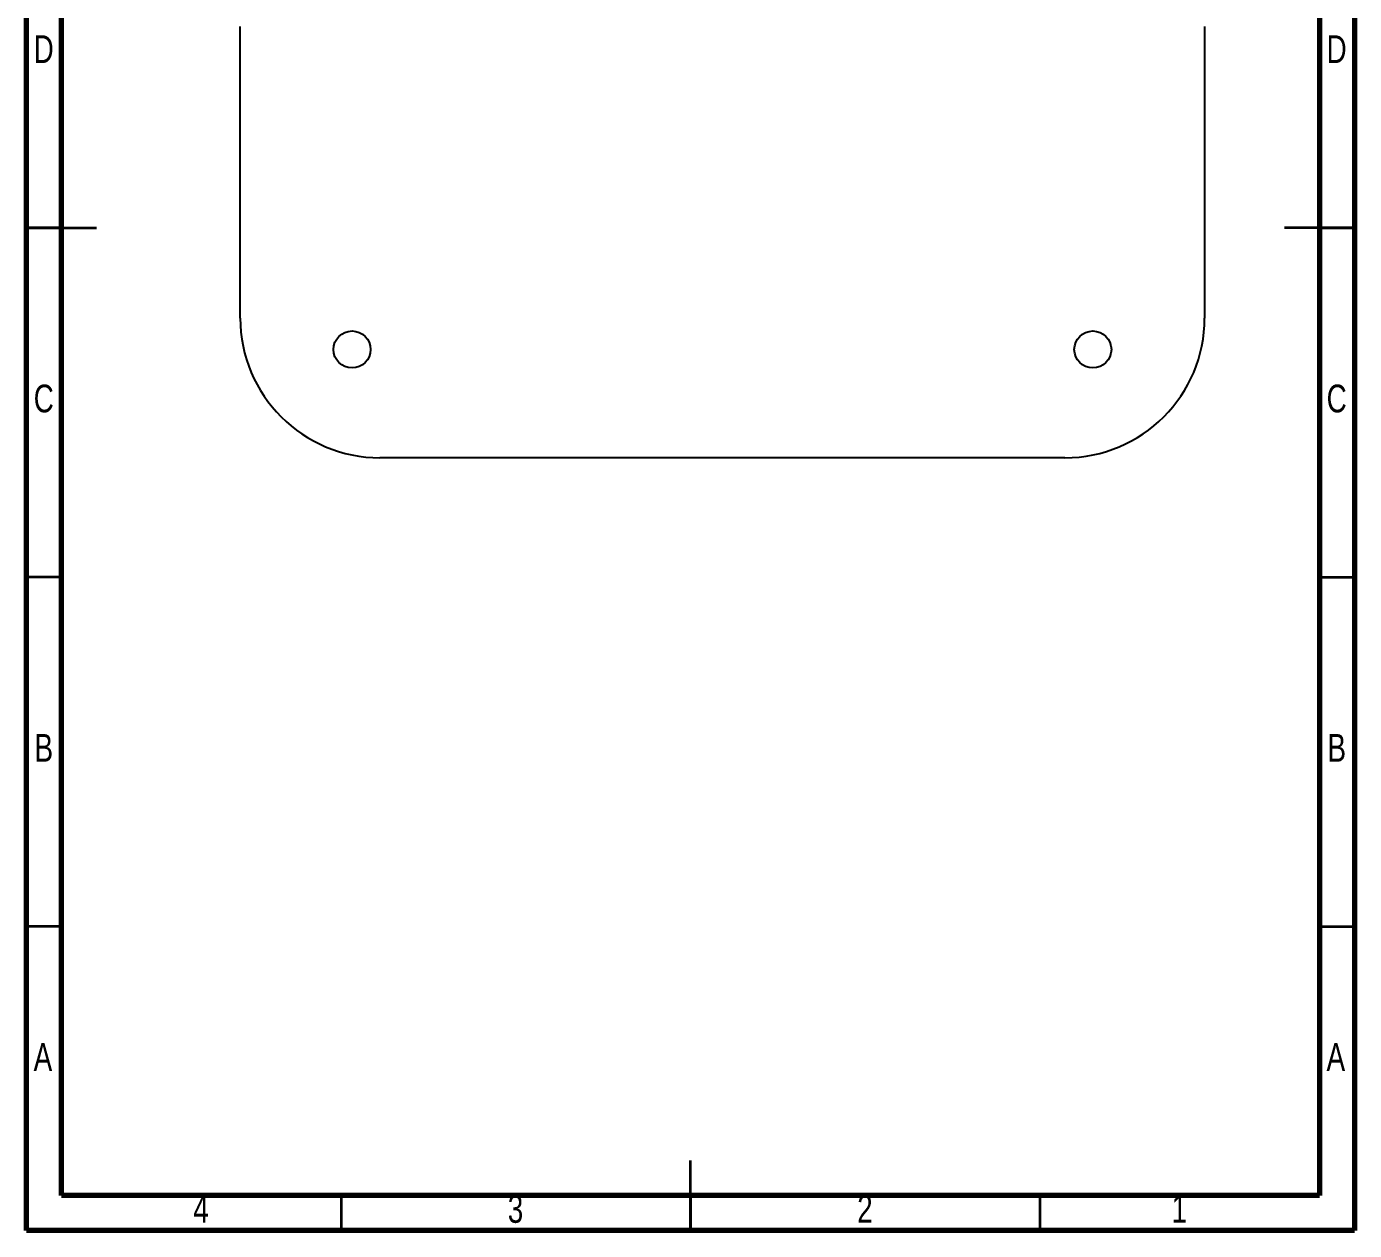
# Model space of a CAD drawing. Header units: millimetres. Extents: x 15 to 205, y 5 to 292.
# Drawn here: x 15 to 205, y 5 to 177.3 of the extents above; entities that cross this region are included whole.
import ezdxf

# ---------------------------------------------------------------- set-up
doc = ezdxf.new("R2010")
doc.units = ezdxf.units.MM
doc.styles.add('SLDTEXTSTYLE0', font='TXT', dxfattribs={"width": 0.75})

msp = doc.modelspace()

# ---------------------------------------------------------------- linework, layer by layer
at = {"color": 7, "linetype": 'Continuous', "lineweight": 70}
for p, q in [((15, 5), (15, 292)), ((205, 292), (205, 5)), ((20, 10), (20, 287)), ((200, 287), (200, 10)), ((200, 10), (20, 10)), ((205, 5), (15, 5))]:
    msp.add_line(p, q, dxfattribs=at)
at = {"color": 7, "linetype": 'Continuous', "lineweight": 25}
for p, q in [((45.57, 135.59), (45.57, 177.31)), ((183.57, 177.31), (183.57, 135.59)), ((163.57, 115.59), (65.57, 115.59))]:
    msp.add_line(p, q, dxfattribs=at)
at = {"color": 7, "linetype": 'Continuous', "lineweight": 35}
for p, q in [((20, 148.5), (15, 148.5)), ((15, 148.5), (25, 148.5)), ((205, 148.5), (195, 148.5)), ((200, 148.5), (205, 148.5)), ((20, 98.5), (15, 98.5)), ((200, 98.5), (205, 98.5)), ((20, 48.5), (15, 48.5)), ((200, 48.5), (205, 48.5)), ((110, 5), (110, 15)), ((60, 10), (60, 5)), ((110, 10), (110, 5)), ((160, 10), (160, 5))]:
    msp.add_line(p, q, dxfattribs=at)
at = {"color": 7, "linetype": 'Continuous', "lineweight": 25}
for centre in [(61.57, 131.09), (167.57, 131.09)]:
    msp.add_circle(centre, 2.65, dxfattribs=at)
for centre, start, end in [((65.57, 135.59), 180, 270), ((163.57, 135.59), 270, 0)]:
    msp.add_arc(centre, 20, start, end, dxfattribs=at)

# ---------------------------------------------------------------- texts
at = {"color": 7, "linetype": 'Continuous', "lineweight": 0, "char_height": 3.97, "attachment_point": 2, "style": 'SLDTEXTSTYLE0'}
for s, insert in [('D', (17.45, 176.06)), ('D', (202.45, 176.06)), ('C', (17.46, 126.06)), ('C', (202.46, 126.06)), ('B', (17.47, 76.06)), ('B', (202.47, 76.06)), ('A', (17.34, 31.81)), ('A', (202.34, 31.81)), ('4', (39.96, 10.06)), ('3', (84.96, 10.06)), ('2', (134.96, 10.06)), ('1', (179.96, 10.06))]:
    msp.add_mtext(s, dxfattribs=dict(at, insert=insert))

doc.saveas('drawing.dxf')
